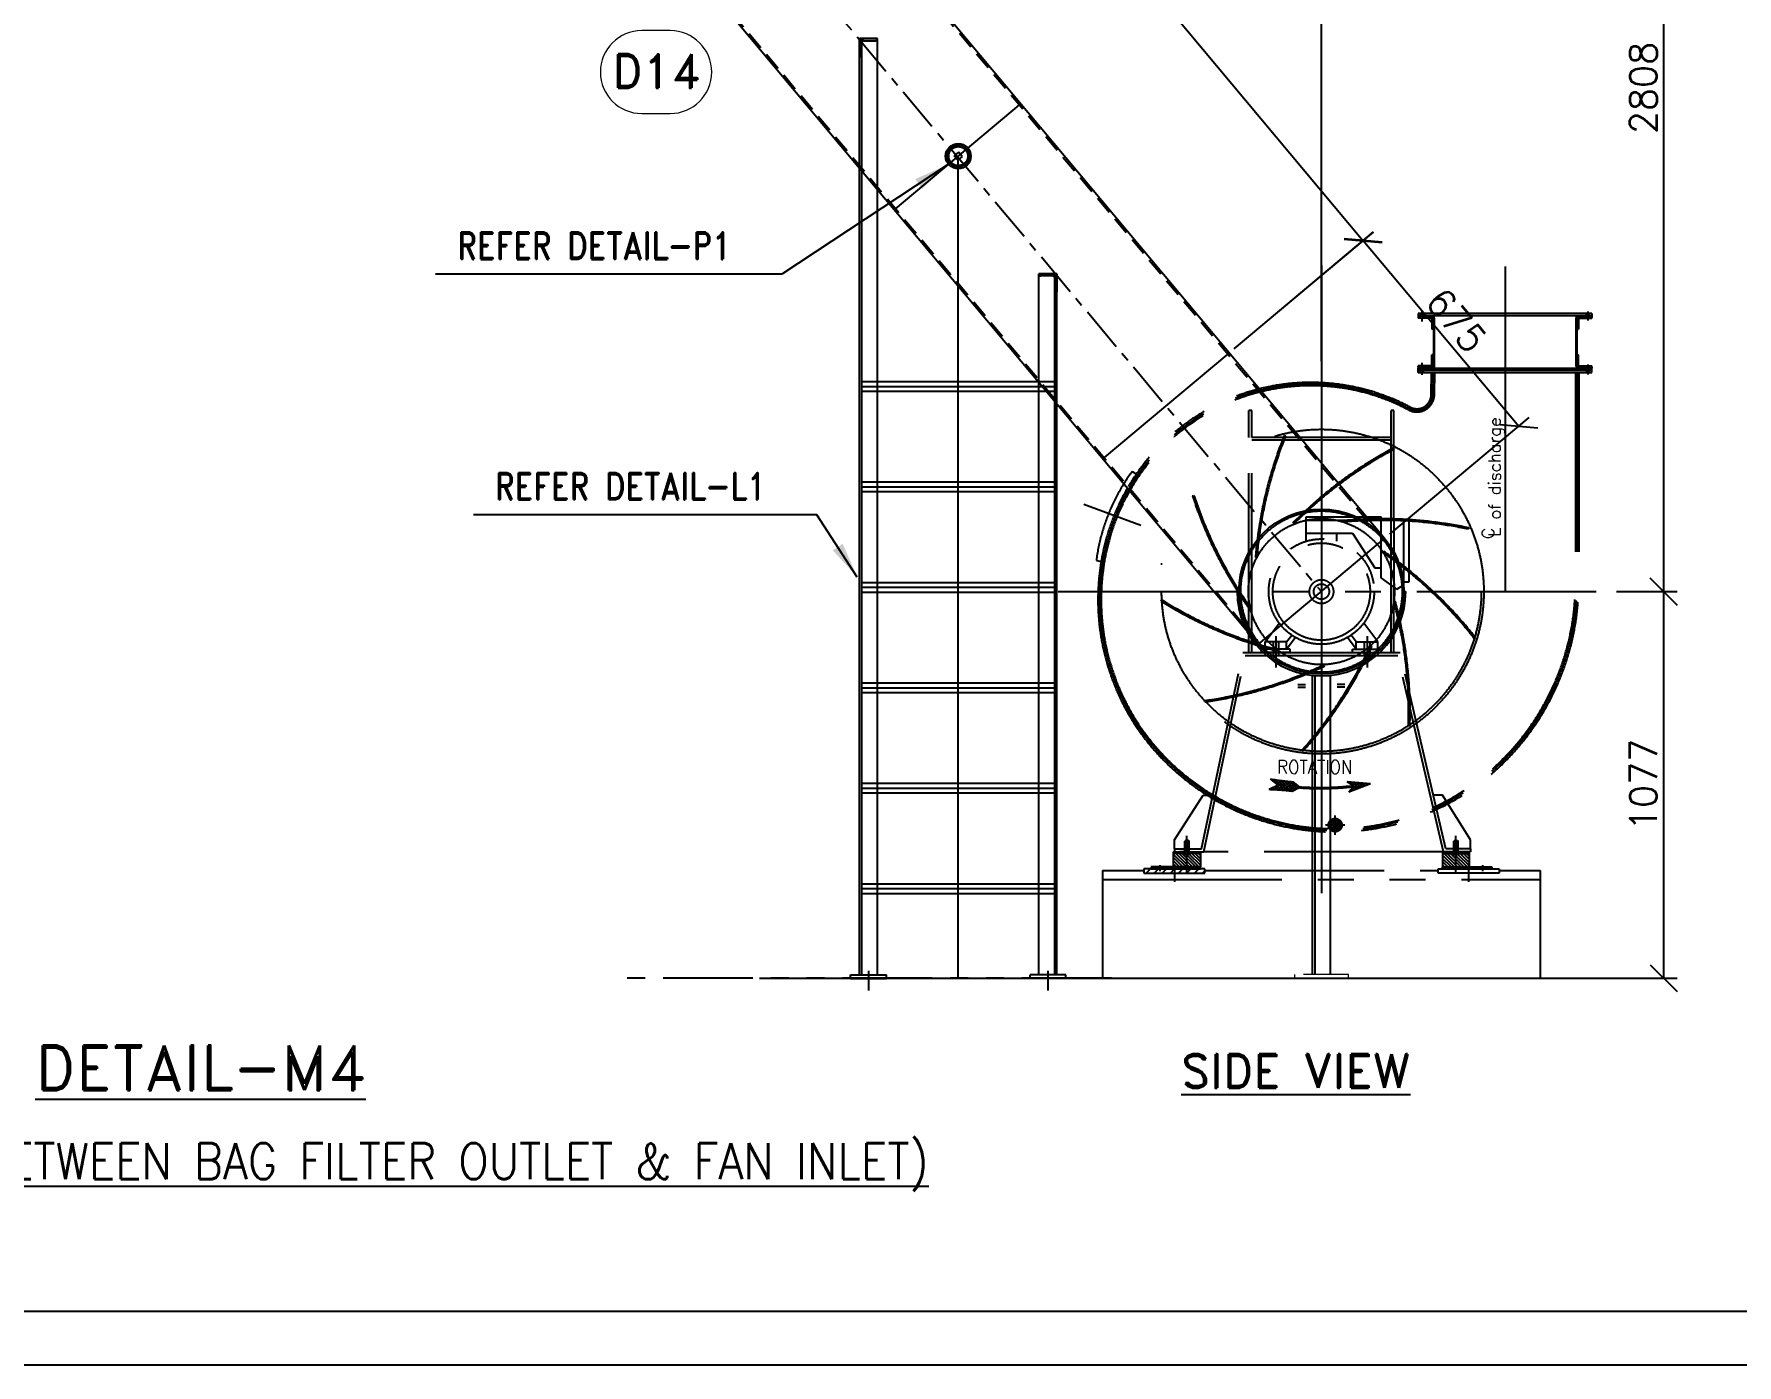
# Model space of a CAD drawing. Header units: inches. Extents: x 0 to 157513, y -28488 to 35640.
# Drawn here: x 65674 to 75167, y 0 to 7420 of the extents above; entities that cross this region are included whole.
import ezdxf
from ezdxf.enums import TextEntityAlignment as Align

# ---------------------------------------------------------------- set-up
doc = ezdxf.new("R2010")
doc.units = ezdxf.units.IN
doc.header["$LTSCALE"] = 400
doc.header["$MEASUREMENT"] = 0
for name, pattern in [('0', [0]), ('CENTER', [2, 1.25, -0.25, 0.25, -0.25]), ('CONTINOUS', [0]), ('DASHDOT', [1, 0.5, -0.25, 0, -0.25]), ('DASHED2', [0.375, 0.25, -0.125]), ('DIVIDE', [1.25, 0.5, -0.25, 0, -0.25, 0, -0.25]), ('HIDDEN', [9.525, 6.35, -3.175]), ('HIDDEN2', [4.7625, 3.175, -1.5875]), ('PHANTOM', [2.5, 1.25, -0.25, 0.25, -0.25, 0.25, -0.25])]:
    doc.linetypes.add(name, pattern=pattern)
for name, color, linetype in [('BF', 8, 'PHANTOM'), ('cen', 1, 'CENTER'), ('DAS', 6, 'DASHDOT'), ('DIM', 1, 'Continuous'), ('hid', 3, 'HIDDEN2')]:
    doc.layers.add(name, color=color, linetype=linetype)
doc.layers.add('bordertext', color=1, linetype='Continuous', lineweight=20)
doc.layers.add('R- PHANTOM', color=3, linetype='PHANTOM', lineweight=9)
doc.styles.add('RD', font='ROMAND.SHX')
doc.styles.add('ROMAND', font='romand.shx', dxfattribs={"width": 0.85})
doc.styles.add('ROMANS', font='romans')
doc.dimstyles.new('SAM2 60 SC', dxfattribs={"dimscale": 60, "dimtxt": 2.5, "dimasz": 2.5, "dimexe": 1.25, "dimexo": 0.625, "dimtad": 1, "dimtoh": 1, "dimdec": 0, "dimdsep": 46, "dimtxsty": 'ROMANS', "dimblk": 'OBLIQUE', "dimcen": 2.5, "dimclrd": 1, "dimclre": 1, "dimclrt": 256, "dimadec": 0, "dimazin": 2, "dimtfac": 1, "dimtdec": 0, "dimtofl": 0, "dimtmove": 0, "dimatfit": 3, "dimfxl": 1, "dimtolj": 1, "dimtzin": 0, "dimarcsym": 1})
doc.dimstyles.new('STANDARD$7', dxfattribs={"dimscale": 25, "dimtxt": 2.5, "dimasz": 2.5, "dimexe": 1.5, "dimexo": 1, "dimgap": 1, "dimtad": 1, "dimdec": 3, "dimzin": 12, "dimdsep": 46, "dimtxsty": 'ROMANS', "dimcen": 125, "dimclrd": 1, "dimclre": 1, "dimclrt": 7, "dimadec": 0, "dimazin": 3, "dimtp": 0.051, "dimtm": 0.032, "dimtfac": 0.6, "dimtdec": 3, "dimtmove": 0, "dimatfit": 3, "dimfxl": 1, "dimtvp": 1, "dimtolj": 1, "dimtzin": 0, "dimarcsym": 1})

# ---------------------------------------------------------------- blocks, each defined once
blk = doc.blocks.new('A$C415639EB')
at = {"color": 7}
for p, q in [((25, 43.8), (25, 2653.8)), ((25, 2653.8), (75, 2653.8)), ((31, 43.8), (31, 2653.8)), ((75, 43.8), (75, 2653.8)), ((525, 43.8), (525, 1997.8)), ((525, 1997.8), (575, 1997.8)), ((569, 43.8), (569, 1997.8)), ((575, 43.8), (575, 1997.8))]:
    blk.add_line(p, q, dxfattribs=at)
for p, q in [((25, 2653.8), (75, 2653.8)), ((575, 1997.8), (525, 1997.8)), ((0, 43.8), (100, 43.8)), ((0, 33.8), (0, 43.8)), ((0, 33.8), (100, 33.8)), ((100, 33.8), (100, 43.8)), ((600, 43.8), (500, 43.8)), ((500, 33.8), (500, 43.8)), ((600, 33.8), (500, 33.8)), ((600, 33.8), (600, 43.8))]:
    blk.add_line(p, q)
at = {"color": 1, "linetype": 'CENTER', "ltscale": 5}
for p, q in [((300, 33.8), (300, 2327.6)), ((31, 1684.1), (569, 1684.1)), ((31, 1404.1), (569, 1404.1)), ((31, 1124.1), (569, 1124.1)), ((31, 844.1), (569, 844.1)), ((31, 564.1), (569, 564.1)), ((31, 284.1), (569, 284.1))]:
    blk.add_line(p, q, dxfattribs=at)
at = {"color": 7, "linetype": '0'}
for p, q in [((31, 1697.6), (569, 1697.6)), ((31, 1670.7), (569, 1670.7)), ((31, 1417.6), (569, 1417.6)), ((31, 1390.7), (569, 1390.7)), ((31, 1137.6), (569, 1137.6)), ((31, 1110.7), (569, 1110.7)), ((31, 857.6), (569, 857.6)), ((31, 830.7), (569, 830.7)), ((31, 577.6), (569, 577.6)), ((31, 550.7), (569, 550.7)), ((31, 297.6), (569, 297.6)), ((31, 270.7), (569, 270.7))]:
    blk.add_line(p, q, dxfattribs=at)
at = {"layer": 'cen'}
for p, q in [((50, 55.1), (50, 0)), ((550, 55.1), (550, 0))]:
    blk.add_line(p, q, dxfattribs=at)
at = {"layer": 'hid', "ltscale": 0.25}
for points in [[(31, 2608.8), (31, 2641.8, -0.414214), (37, 2647.8), (70, 2647.8, 0.414214), (75, 2652.8), (75, 2653.8), (25, 2653.8), (25, 2603.8), (26, 2603.8, 0.414214)], [(569, 1952.8), (569, 1985.8, 0.414214), (563, 1991.8), (530, 1991.8, -0.414214), (525, 1996.8), (525, 1997.8), (575, 1997.8), (575, 1947.8), (574, 1947.8, -0.414214)]]:
    blk.add_lwpolyline(points, format="xyb", close=True, dxfattribs=at)
blk = doc.blocks.new('_OBLIQUE')
at = {"color": 0, "linetype": 'ByBlock'}
blk.add_line((-0.5, -0.5), (0.5, 0.5), dxfattribs=at)
blk = doc.blocks.new('*D227')
at = {"color": 1, "lineweight": -2}
for p, q in [((68848, 9871.1), (69623.9, 10520.3)), ((69566.4, 10472.2), (73084.2, 6267.7)), ((72365.9, 5666.7), (73141.7, 6315.8))]:
    blk.add_line(p, q, dxfattribs=at)
at = {"layer": 'Defpoints', "color": 0}
for p in [(68819.3, 9847.1, 2.6), (73084.2, 6267.7), (72337.1, 5642.6, 2.6)]:
    blk.add_point(p, dxfattribs=at)
at = {"color": 1, "lineweight": -2, "xscale": 150, "yscale": 150, "zscale": 150}
for p, rotation in [((69566.4, 10472.2), 129.9191406528957), ((73084.2, 6267.7), 309.9191406528957)]:
    blk.add_blockref('_OBLIQUE', p, dxfattribs=dict(at, rotation=rotation))
at = {"insert": (71411.6, 8442.1), "char_height": 150, "attachment_point": 5, "rotation": 309.91914, "style": 'ROMANS'}
blk.add_mtext('\\A1;2741', dxfattribs=at)
blk = doc.blocks.new('*D230')
at = {"color": 1, "lineweight": -2}
for p, q in [((68151.1, 14243), (68151.1, 14651.6)), ((72851.1, 5597.1), (72851.1, 14651.6)), ((72851.1, 14576.6), (68151.1, 14576.6))]:
    blk.add_line(p, q, dxfattribs=at)
at = {"layer": 'Defpoints', "color": 0}
for p in [(68151.1, 14576.6), (68151.1, 14205.5, -38.4), (72851.1, 5559.6, 2.6)]:
    blk.add_point(p, dxfattribs=at)
at = {"color": 1, "lineweight": -2, "xscale": 150, "yscale": 150, "zscale": 150, "rotation": 180}
blk.add_blockref('_OBLIQUE', (68151.1, 14576.6), dxfattribs=at)
at = {"color": 1, "lineweight": -2, "xscale": 150, "yscale": 150, "zscale": 150}
blk.add_blockref('_OBLIQUE', (72851.1, 14576.6), dxfattribs=at)
at = {"insert": (70501.1, 14689.1), "char_height": 150, "attachment_point": 5, "style": 'ROMANS'}
blk.add_mtext('\\A1;2350', dxfattribs=at)
blk = doc.blocks.new('*D232')
at = {"color": 1, "lineweight": -2}
for p, q in [((68188.6, 9927.8), (74833.4, 9927.8)), ((74758.4, 9927.8), (74758.4, 4311.6)), ((74496, 4311.6), (74833.4, 4311.6))]:
    blk.add_line(p, q, dxfattribs=at)
at = {"layer": 'Defpoints', "color": 0}
for p in [(68151.1, 9927.8, 2.6), (74458.5, 4311.6, 2.6), (74758.4, 4311.6)]:
    blk.add_point(p, dxfattribs=at)
at = {"color": 1, "lineweight": -2, "xscale": 150, "yscale": 150, "zscale": 150}
for p, rotation in [((74758.4, 9927.8), 90), ((74758.4, 4311.6), 270)]:
    blk.add_blockref('_OBLIQUE', p, dxfattribs=dict(at, rotation=rotation))
at = {"insert": (74645.9, 7119.7), "char_height": 150, "attachment_point": 5, "rotation": 90, "style": 'ROMANS'}
blk.add_mtext('\\A1;2808', dxfattribs=at)
blk = doc.blocks.new('*D233')
at = {"color": 1, "lineweight": -2}
for p, q in [((74496, 4311.6), (74833.4, 4311.6)), ((74758.4, 4311.6), (74758.4, 2156.6)), ((69718.5, 2156.6), (74833.4, 2156.6))]:
    blk.add_line(p, q, dxfattribs=at)
at = {"layer": 'Defpoints', "color": 0}
for p in [(74458.5, 4311.6, 2.6), (69681, 2156.6, 2.6), (74758.4, 2156.6)]:
    blk.add_point(p, dxfattribs=at)
at = {"color": 1, "lineweight": -2, "xscale": 150, "yscale": 150, "zscale": 150}
for p, rotation in [((74758.4, 4311.6), 90), ((74758.4, 2156.6), 270)]:
    blk.add_blockref('_OBLIQUE', p, dxfattribs=dict(at, rotation=rotation))
at = {"insert": (74645.9, 3234.1), "char_height": 150, "attachment_point": 5, "rotation": 90, "style": 'ROMANS'}
blk.add_mtext('\\A1;1077', dxfattribs=at)
blk = doc.blocks.new('A1 title blck promac')
at = {"color": 4, "linetype": '0'}
blk.add_lwpolyline([(2099534.2, -476612.3), (2149994.2, -476612.3), (2149994.2, -440972.4), (2099534.2, -440972.4)], close=True, dxfattribs=at)
blk.add_lwpolyline([(2100784.8, -476312.3), (2149694.2, -476312.3), (2149694.2, -441272.4), (2099834.2, -441272.4), (2099834.2, -470227.9)], dxfattribs=at)
blk = doc.blocks.new('A$C5B767C40')
for p, q in [((124, 419.2), (333, 419.2)), ((124, 351.5), (124, 419.2)), ((124, 410.6), (411.3, 410.6)), ((333, 249.5), (333, 419.2)), ((396.4, 230.3), (396.4, 410.6)), ((411.3, 238.2), (411.3, 410.6)), ((124, 374), (253.4, 374)), ((210, 351.5), (210, 374)), ((253.4, 374), (315.6, 277.5)), ((315.6, 277.5), (333, 277.5)), ((377.1, 218), (333, 249.5)), ((396.4, 238.2), (411.3, 238.2)), ((377.1, 218), (396.4, 230.3)), ((10, 71.1), (49.2, 123.4)), ((324, 71.1), (284.8, 123.4)), ((80, 51.1), (0, 51.1)), ((0, 41.1), (0, 51.1)), ((70, 71.1), (10, 71.1)), ((10, 51.1), (10, 71.1)), ((70, 71.1), (84.1, 89.9)), ((70, 51.1), (94.1, 83.6)), ((70, 51.1), (70, 71.1)), ((80, 41.1), (80, 51.1)), ((264, 51.1), (239.9, 83.6)), ((264, 71.1), (249.9, 89.9)), ((254, 41.1), (254, 51.1)), ((254, 51.1), (334, 51.1)), ((264, 71.1), (324, 71.1)), ((264, 51.1), (264, 71.1)), ((324, 51.1), (324, 71.1)), ((334, 41.1), (334, 51.1)), ((80, 41.1), (0, 41.1)), ((254, 41.1), (334, 41.1))]:
    blk.add_line(p, q)
for radius in [146.9, 135.5, 33.3, 21.4]:
    blk.add_circle((167, 211.1), radius)
at = {"layer": 'cen'}
for p, q in [((40, 87.4), (40, 0)), ((294, 87.4), (294, 0))]:
    blk.add_line(p, q, dxfattribs=at)
at = {"layer": 'DAS'}
for p, q in [((32.5, 71.1), (32.5, 33.1)), ((47.5, 71.1), (47.5, 33.1)), ((286.5, 71.1), (286.5, 33.1)), ((301.5, 71.1), (301.5, 33.1))]:
    blk.add_line(p, q, dxfattribs=at)
blk = doc.blocks.new('imp')
at = {"layer": 'DAS', "color": 8, "ltscale": 5}
for p, q in [((-2814.2, 5583.2), (-2810.4, 5581.8)), ((-2509.9, 5548), (-2508, 5544.5)), ((-3069.9, 5414.7), (-3066.1, 5415.9)), ((-2790.4, 5338.7), (-2787.6, 5335.9)), ((-2648.9, 5345.5), (-2648.5, 5341.5)), ((-2299.4, 5325.4), (-2300.3, 5321.5)), ((-2894.6, 5242.6), (-2890.6, 5242.3)), ((-2536.1, 5259.6), (-2538.4, 5256.3)), ((-3157.4, 5121.1), (-3155.3, 5124.5)), ((-2912.5, 5102), (-2909.3, 5104.3)), ((-2504.9, 5121.3), (-2508.8, 5120.3)), ((-2835.9, 4982.8), (-2834.9, 4986.7)), ((-2569.9, 4995.4), (-2573.5, 4997.1)), ((-2281.3, 5019.6), (-2284.5, 5017.2)), ((-2700.6, 4940.7), (-2702.3, 4944.3)), ((-3035.8, 4840), (-3036.4, 4843.9)), ((-2464, 4773.8), (-2468, 4773.9)), ((-2762, 4702.8), (-2764.9, 4705.5))]:
    blk.add_line(p, q, dxfattribs=at)
blk.add_circle((-2710.4, 5147.6), 452.5, dxfattribs=at)
at = {"layer": 'DAS', "color": 8, "linetype": 'DIVIDE', "ltscale": 7}
for radius in [445.5, 203.5]:
    blk.add_circle((-2710.4, 5147.6), radius, dxfattribs=at)
at = {"layer": 'DAS', "color": 8, "ltscale": 5}
for centre, radius, start, end in [((-1730.4, 5147.6), 1168, 158.1015, 175.3355), ((-1730.4, 5147.6), 1164, 158.1015, 175.3355), ((-1959.7, 4517.7), 1168, 118.1015, 135.3355), ((-1959.7, 4517.7), 1164, 118.1015, 135.3355), ((-1959.7, 5777.6), 1168, 198.1015, 215.3355), ((-1959.7, 5777.6), 1164, 198.1015, 215.3355), ((-2540.3, 4182.5), 1168, 78.1015, 95.3355), ((-2540.3, 4182.5), 1164, 78.1015, 95.3355), ((-3200.4, 4298.9), 1164, 38.1015, 55.3355), ((-3200.4, 4298.9), 1168, 38.1015, 55.3355), ((-2540.3, 6112.7), 1168, 238.1015, 255.3355), ((-2540.3, 6112.7), 1164, 238.1015, 255.3355), ((-3631.3, 4812.4), 1164, 358.1015, 15.3355), ((-3631.3, 4812.4), 1168, 358.1015, 15.3355), ((-3631.3, 5482.8), 1164, 318.1015, 335.3355), ((-3631.3, 5482.8), 1168, 318.1015, 335.3355), ((-3200.4, 5996.3), 1164, 278.1015, 295.3355), ((-3200.4, 5996.3), 1168, 278.1015, 295.3355)]:
    blk.add_arc(centre, radius, start, end, dxfattribs=at)
blk = doc.blocks.new('611fn3 upd')
at = {"layer": 'BF'}
h = blk.add_hatch(dxfattribs=at)
h.set_pattern_fill('ANSI31', color=256, angle=90)
h.set_pattern_definition([(135, (1851010.1842, -531138.057), (-2.245064, -2.245064), [])])
edge = h.paths.add_edge_path()
edge.add_arc((1854895.4, -532697.5), 6.52, -1.99, 90.1699, ccw=False)
edge.add_line((1854901.9, -532697.7), (1854901.9, -532780.9))
edge.add_line((1854901.9, -532780.9), (1854902.1, -532830.4))
edge.add_arc((1854895.3, -532830.4), 6.75, 268.8821, 359.9898, ccw=False)
edge.add_line((1854895.2, -532837.2), (1854872.3, -532837.2))
edge.add_line((1854872.3, -532837.2), (1854872.3, -532834.9))
edge.add_line((1854872.3, -532834.9), (1854895.2, -532834.9))
edge.add_arc((1854895.3, -532830.4), 4.49, 268.287, 360.0898)
edge.add_line((1854899.8, -532830.4), (1854900.1, -532780.9))
edge.add_line((1854900.1, -532780.9), (1854899.8, -532697.7))
edge.add_arc((1854895.3, -532697.7), 4.5, 0.0182, 91.6663)
edge.add_line((1854895.2, -532693.2), (1854857.6, -532693.2))
edge.add_line((1854857.6, -532693.2), (1854857.6, -532690.9))
edge.add_line((1854857.6, -532690.9), (1854895.4, -532690.9))
h.paths.add_polyline_path([(1854864.8, -532834.9), (1854864.8, -532837.2), (1854857.6, -532837.2), (1854857.6, -532834.9)])
h = blk.add_hatch(dxfattribs=at)
h.set_pattern_fill('ANSI31', color=256, angle=90)
h.set_pattern_definition([(135, (1850910.1842, -531138.057), (-2.245064, -2.245064), [])])
edge = h.paths.add_edge_path()
edge.add_arc((1855303.7, -532697.5), 6.52, 89.8301, 181.99)
edge.add_line((1855297.2, -532697.7), (1855297.2, -532780.9))
edge.add_line((1855297.2, -532780.9), (1855297.1, -532830.4))
edge.add_arc((1855303.8, -532830.4), 6.75, 180.0102, 271.1179)
edge.add_line((1855303.9, -532837.2), (1855326.8, -532837.2))
edge.add_line((1855326.8, -532837.2), (1855326.8, -532834.9))
edge.add_line((1855326.8, -532834.9), (1855303.9, -532834.9))
edge.add_arc((1855303.8, -532830.4), 4.49, 179.9102, 271.713, ccw=False)
edge.add_line((1855299.3, -532830.4), (1855299.1, -532780.9))
edge.add_line((1855299.1, -532780.9), (1855299.3, -532697.7))
edge.add_arc((1855303.8, -532697.7), 4.5, 88.3337, 179.9818, ccw=False)
edge.add_line((1855303.9, -532693.2), (1855341.6, -532693.2))
edge.add_line((1855341.6, -532693.2), (1855341.6, -532690.9))
edge.add_line((1855341.6, -532690.9), (1855303.7, -532690.9))
h.paths.add_polyline_path([(1855334.3, -532834.9), (1855334.3, -532837.2), (1855341.6, -532837.2), (1855341.6, -532834.9)])
h = blk.add_hatch(dxfattribs=at)
h.set_pattern_fill('ANSI37', color=256, scale=1.872, angle=-3.6955, style=0)
h.set_pattern_definition([(41.3045, (1853471.7876, -536666.967), (-3.923137, 4.464905), []), (131.3045, (1853471.7876, -536666.967), (-4.464905, -3.923137), [])])
edge = h.paths.add_edge_path()
edge.add_line((1854466.5, -533999.5), (1854445.4, -533982.3))
edge.add_ellipse((1854583.4, -533171.2), major_axis=(741.2, 357), ratio=1, start_angle=234.623, end_angle=239.0819)
edge.add_line((1854508.8, -533990.6), (1854526.5, -534004.3))
edge.add_ellipse((1854583.5, -533172.1), major_axis=(-362, 751.5), ratio=1, start_angle=150.3652, end_angle=160.6469)
edge.add_line((1854676, -534001.1), (1854659.6, -533990.4))
edge.add_line((1854659.6, -533990.4), (1854724.7, -533995.8))
edge.add_line((1854724.7, -533995.8), (1854663.7, -534019.1))
edge.add_line((1854663.7, -534019.1), (1854676.5, -534004.1))
edge.add_ellipse((1854583.5, -533172.1), major_axis=(-363.3, 754.2), ratio=1, start_angle=150.3389, end_angle=160.661, ccw=False)
edge.add_line((1854525.9, -534007.3), (1854506.1, -534017))
edge.add_ellipse((1854411.4, -534834.3), major_axis=(-357, 741.2), ratio=1, start_angle=-32.3286, end_angle=-27.8696)
edge.add_line((1854442.3, -534012.1), (1854466.5, -533999.5))
h = blk.add_hatch(dxfattribs=at)
h.set_pattern_fill('ANSI31', color=256)
h.set_pattern_definition([(45, (1854112.5602, -534241.235), (-2.245064, 2.245064), [])])
h.paths.add_polyline_path([(1854250.1, -534185.2), (1854218.6, -534185.2), (1854218.6, -534190.2), (1854250.1, -534190.2)])
h.paths.add_polyline_path([(1854206.6, -534185.2), (1854192.6, -534185.2), (1854175.1, -534185.2), (1854175.1, -534190.2), (1854206.6, -534190.2)])
h.paths.add_polyline_path([(1854212.6, -534227.7), (1854147.6, -534227.7), (1854147.6, -534232.7), (1854212.6, -534232.7)])
h.paths.add_polyline_path([(1854250.1, -534227.7), (1854212.6, -534227.7), (1854212.6, -534232.7), (1854250.1, -534232.7)])
h.paths.add_polyline_path([(1854127.6, -534227.7), (1854112.6, -534227.7), (1854112.6, -534232.7), (1854127.6, -534232.7)])
h = blk.add_hatch(dxfattribs=at)
h.set_pattern_fill('ANSI31', color=256, scale=2, angle=270)
h.set_pattern_definition([(315, (1854112.56, -534241.235), (4.49013, 4.49013), [])])
h.paths.add_polyline_path([(1854250.1, -534190.2), (1854220.6, -534190.2), (1854220.6, -534192.7), (1854212.6, -534192.7), (1854212.6, -534227.7), (1854250.1, -534227.7)])
h.paths.add_polyline_path([(1854212.6, -534192.7), (1854204.6, -534192.7), (1854204.6, -534190.2), (1854175.1, -534190.2), (1854175.1, -534227.7), (1854212.6, -534227.7)])
h = blk.add_hatch(dxfattribs=at)
h.set_pattern_fill('ANSI31', color=256)
h.set_pattern_definition([(45, (0, 0), (-2.2450640303, 2.2450640303), [])])
h.paths.add_polyline_path([(1854925.1, -534185.2), (1854956.6, -534185.2), (1854956.6, -534190.2), (1854925.1, -534190.2)])
h.paths.add_polyline_path([(1854968.6, -534185.2), (1854982.6, -534185.2), (1855000.1, -534185.2), (1855000.1, -534190.2), (1854968.6, -534190.2)])
h.paths.add_polyline_path([(1854962.6, -534227.7), (1855027.6, -534227.7), (1855027.6, -534232.7), (1854962.6, -534232.7)])
h.paths.add_polyline_path([(1854925.1, -534227.7), (1854962.6, -534227.7), (1854962.6, -534232.7), (1854925.1, -534232.7)])
h.paths.add_polyline_path([(1855047.6, -534227.7), (1855062.6, -534227.7), (1855062.6, -534232.7), (1855047.6, -534232.7)])
h = blk.add_hatch(dxfattribs=at)
h.set_pattern_fill('ANSI31', color=256, scale=2, angle=270)
h.set_pattern_definition([(315, (0, 0), (4.49012806, 4.49012806), [])])
h.paths.add_polyline_path([(1854925.1, -534190.2), (1854954.6, -534190.2), (1854954.6, -534192.7), (1854962.6, -534192.7), (1854962.6, -534227.7), (1854925.1, -534227.7)])
h.paths.add_polyline_path([(1854962.6, -534192.7), (1854970.6, -534192.7), (1854970.6, -534190.2), (1855000.1, -534190.2), (1855000.1, -534227.7), (1854962.6, -534227.7)])
h = blk.add_hatch(dxfattribs=at)
h.set_pattern_fill('ANSI31', color=256, scale=5)
h.set_pattern_definition([(45, (1853000.664, -538657.81), (-11.22532, 11.22532), [])])
h.paths.add_polyline_path([(1854262.6, -534244.7), (1854262.6, -534232.7), (1854092.6, -534232.7), (1854092.6, -534244.7)])
at = {"layer": 'BF', "ltscale": 3.5}
for p, q in [((1854587.6, -532550.8), (1854587.6, -534339)), ((1855099.6, -532553.9), (1855099.6, -533460.2)), ((1854083.8, -533275.6), (1853925.5, -533217.7))]:
    blk.add_line(p, q, dxfattribs=at)
at = {"layer": 'BF'}
for p, q in [((1854857.6, -532684.9), (1854857.6, -532697.7)), ((1855341.6, -532684.9), (1854857.6, -532684.9)), ((1855341.6, -532690.9), (1854857.6, -532690.9)), ((1854895.3, -532693.2), (1854857.6, -532693.2)), ((1854895.3, -532697.7), (1854857.6, -532697.7)), ((1854895.3, -532697.7), (1854895.3, -532693.2)), ((1854895.3, -532697.7), (1854895.3, -532728.4)), ((1855303.8, -532693.2), (1855341.6, -532693.2)), ((1855303.8, -532697.7), (1855303.8, -532693.2)), ((1855303.8, -532697.7), (1855341.6, -532697.7)), ((1855303.8, -532697.7), (1855303.8, -532728.4)), ((1855341.6, -532684.9), (1855341.6, -532697.7)), ((1855341.6, -532693.2), (1855341.6, -532690.9)), ((1854899.8, -532728.4), (1854895.3, -532728.4)), ((1855299.3, -532728.4), (1855303.8, -532728.4)), ((1854899.8, -532799.7), (1854895.3, -532799.7)), ((1854895.3, -532830.4), (1854895.3, -532799.7)), ((1855299.3, -532799.7), (1855303.8, -532799.7)), ((1855303.8, -532830.4), (1855303.8, -532799.7)), ((1854857.6, -532834.9), (1854857.6, -532830.4)), ((1854895.3, -532830.4), (1854857.6, -532830.4)), ((1854895.3, -532834.9), (1854857.6, -532834.9)), ((1854857.6, -532834.9), (1854857.6, -532837.2)), ((1854857.6, -532836.9), (1854857.6, -532849.2)), ((1854857.6, -532849.2), (1854857.6, -532837.2)), ((1854857.6, -532837.2), (1855341.6, -532837.2)), ((1854857.6, -532843.2), (1855341.6, -532843.2)), ((1854857.6, -532849.2), (1855341.6, -532849.2)), ((1854895.3, -532830.4), (1854895.3, -532834.9)), ((1855303.8, -532830.4), (1855341.6, -532830.4)), ((1855303.8, -532830.4), (1855303.8, -532834.9)), ((1855303.8, -532834.9), (1855341.6, -532834.9)), ((1855341.6, -532834.9), (1855341.6, -532830.4)), ((1855341.6, -532834.9), (1855341.6, -532837.2)), ((1855341.6, -532849.2), (1855341.6, -532836.9)), ((1855341.6, -532849.2), (1855341.6, -532837.2)), ((1854385.6, -533630.2), (1854385.6, -532955.2)), ((1854393.6, -532955.2), (1854385.6, -532955.2)), ((1854393.6, -533630.2), (1854393.6, -532955.2)), ((1854781.5, -533260.7), (1854781.5, -532955.2)), ((1854789.5, -532955.2), (1854781.5, -532955.2)), ((1854789.5, -533260.7), (1854789.5, -532955.2)), ((1854781.5, -533030.2), (1854393.6, -533030.2)), ((1854781.5, -533038.2), (1854393.6, -533038.2)), ((1854060, -533125.1), (1854071.6, -533132.3)), ((1854781.5, -533441.7), (1854781.5, -533260.7)), ((1854789.5, -533260.7), (1854789.5, -533447.4)), ((1853960.1, -533373.3), (1853973.5, -533376.3)), ((1853853.5, -533460.2), (1855391.3, -533460.2)), ((1854781.5, -533630.2), (1854781.5, -533441.7)), ((1854789.5, -533630.2), (1854789.5, -533447.4)), ((1854252.9, -534177.2), (1854368.4, -533630.2)), ((1854259.6, -534185.2), (1854375.1, -533638.2)), ((1854368.4, -533630.2), (1854806.7, -533630.2)), ((1854375.1, -533638.2), (1854800.1, -533638.2)), ((1854927.6, -534185.2), (1854800.1, -533638.2)), ((1854934.2, -534177.2), (1854806.7, -533630.2)), ((1854522.2, -533719.5), (1854543.5, -533719.5)), ((1854652.9, -533719.5), (1854631.7, -533719.5)), ((1854522.2, -533726.8), (1854543.5, -533726.8)), ((1854652.9, -533726.8), (1854631.7, -533726.8)), ((1854466.5, -533999.5), (1854442.3, -534012.1)), ((1854466.5, -533999.5), (1854445.4, -533982.3)), ((1854526.5, -534004.3), (1854508.8, -533990.6)), ((1854676, -534001.1), (1854659.6, -533990.4)), ((1854724.7, -533995.8), (1854659.6, -533990.4)), ((1854724.7, -533995.8), (1854663.7, -534019.1)), ((1854676.5, -534004.1), (1854663.7, -534019.1)), ((1854177.6, -534152.2), (1854258.1, -534027.2)), ((1854258.1, -534027.2), (1854283.6, -534027.2)), ((1854525.9, -534007.3), (1854506.1, -534017)), ((1854925.2, -534027.2), (1854899.6, -534027.2)), ((1855002.6, -534152.2), (1854925.2, -534027.2)), ((1854625.9, -534138), (1854625.9, -534084.1)), ((1854212.6, -534243.3), (1854212.6, -534140.7)), ((1854652.9, -534111), (1854598.9, -534111)), ((1854635.5, -534101.4), (1854616.3, -534101.4)), ((1854635.5, -534101.4), (1854616.3, -534120.7)), ((1854635.5, -534120.7), (1854616.3, -534101.4)), ((1854616.3, -534120.7), (1854616.3, -534101.4)), ((1854616.3, -534120.7), (1854616.3, -534101.4)), ((1854635.5, -534120.7), (1854616.3, -534120.7)), ((1854635.5, -534120.7), (1854635.5, -534101.4)), ((1854962.6, -534243.3), (1854962.6, -534140.7)), ((1854206.6, -534190.2), (1854175.1, -534190.2)), ((1854177.6, -534177.2), (1854177.6, -534152.2)), ((1854177.6, -534177.2), (1854252.9, -534177.2)), ((1854177.6, -534177.2), (1854177.6, -534185.2)), ((1854177.6, -534185.2), (1854259.6, -534185.2)), ((1854212.6, -534185.2), (1854192.6, -534185.2)), ((1854204.6, -534192.7), (1854204.6, -534190.2)), ((1854220.6, -534192.7), (1854204.6, -534192.7)), ((1854220.6, -534192.7), (1854204.6, -534192.7)), ((1854208.2, -534153.7), (1854206.5, -534155.5)), ((1854206.6, -534190.2), (1854206.5, -534155.5)), ((1854218.6, -534155.5), (1854206.5, -534155.5)), ((1854206.6, -534190.2), (1854206.6, -534185.2)), ((1854250.1, -534190.2), (1854206.6, -534190.2)), ((1854216.9, -534153.7), (1854208.2, -534153.7)), ((1854208.2, -534190.2), (1854208.2, -534155.5)), ((1854216.9, -534153.7), (1854218.6, -534155.6)), ((1854216.9, -534190.2), (1854216.9, -534155.5)), ((1854218.6, -534190.2), (1854218.6, -534155.5)), ((1854218.6, -534190.2), (1854218.6, -534185.2)), ((1854220.6, -534192.7), (1854220.6, -534190.2)), ((1854927.6, -534185.2), (1854259.6, -534185.2)), ((1854925.1, -534190.2), (1854968.5, -534190.2)), ((1855002.6, -534185.2), (1854927.6, -534185.2)), ((1855002.6, -534177.2), (1854934.2, -534177.2)), ((1854954.6, -534192.7), (1854954.6, -534190.2)), ((1854954.6, -534192.7), (1854970.6, -534192.7)), ((1854954.6, -534192.7), (1854970.6, -534192.7)), ((1854958.2, -534153.7), (1854956.5, -534155.6)), ((1854956.5, -534155.5), (1854968.6, -534155.5)), ((1854956.6, -534190.2), (1854956.6, -534155.5)), ((1854956.6, -534190.2), (1854956.6, -534185.2)), ((1854958.2, -534153.7), (1854966.9, -534153.7)), ((1854958.2, -534190.2), (1854958.2, -534155.5)), ((1854962.6, -534185.2), (1854982.6, -534185.2)), ((1854966.9, -534153.7), (1854968.6, -534155.5)), ((1854966.9, -534190.2), (1854966.9, -534155.5)), ((1854968.6, -534190.2), (1854968.6, -534155.5)), ((1854968.6, -534190.2), (1854968.6, -534185.2)), ((1854968.6, -534190.2), (1855000.1, -534190.2)), ((1854970.6, -534192.7), (1854970.6, -534190.2)), ((1855002.6, -534177.2), (1855002.6, -534152.2)), ((1855002.6, -534177.2), (1855002.6, -534185.2)), ((1853977.6, -534237.7), (1853977.6, -534537.7)), ((1853977.6, -534237.7), (1854092.6, -534237.7)), ((1854127.6, -534232.7), (1854127.6, -534227.7)), ((1854137.6, -534239), (1854137.6, -534222.4)), ((1854147.6, -534232.7), (1854147.6, -534227.7)), ((1854177.6, -534221), (1854177.6, -534268.9)), ((1854262.6, -534237.7), (1854912.6, -534237.7)), ((1854997.6, -534221), (1854997.6, -534268.9)), ((1855027.6, -534232.7), (1855027.6, -534227.7)), ((1855037.6, -534239), (1855037.6, -534222.4)), ((1855047.6, -534232.7), (1855047.6, -534227.7)), ((1855082.6, -534237.7), (1855197.6, -534237.7)), ((1855197.6, -534237.7), (1855197.6, -534537.7)), ((1853977.6, -534262.7), (1855197.6, -534262.7)), ((1853955.6, -534537.7), (1855255.5, -534537.7))]:
    blk.add_line(p, q, dxfattribs=at)
at = {"layer": 'BF', "ltscale": 1.5}
for p, q in [((1854864.8, -532697.7), (1854864.8, -532684.9)), ((1854872.3, -532697.7), (1854872.3, -532684.9)), ((1855326.8, -532697.7), (1855326.8, -532684.9)), ((1855334.3, -532697.7), (1855334.3, -532684.9)), ((1854864.8, -532849.2), (1854864.8, -532830.4)), ((1854872.3, -532849.2), (1854872.3, -532830.4)), ((1855326.8, -532849.2), (1855326.8, -532830.4)), ((1855334.3, -532849.2), (1855334.3, -532830.4))]:
    blk.add_line(p, q, dxfattribs=at)
at = {"layer": 'BF', "ltscale": 6}
for p, q in [((1854868.6, -532707.6), (1854868.6, -532677.2)), ((1855330.6, -532704.7), (1855330.6, -532679.3)), ((1854882.9, -532732.1), (1854883, -532732.1)), ((1854868.6, -532855.5), (1854868.6, -532822.7)), ((1855330.6, -532854.5), (1855330.6, -532826.6))]:
    blk.add_line(p, q, dxfattribs=at)
at = {"layer": 'BF'}
for points in [[(1854899.8, -532697.7), (1854899.8, -532780.9), (1854899.8, -532830.4)], [(1854902.1, -532697.7), (1854902.1, -532780.9), (1854902.1, -532837.2)], [(1855297.1, -532697.7), (1855297.1, -532780.9), (1855297.1, -532830.4)], [(1855299.3, -532697.7), (1855299.3, -532780.9), (1855299.3, -532830.4)], [(1854175.1, -534227.7), (1854175.1, -534185.2), (1854212.6, -534185.2), (1854250.1, -534185.2), (1854250.1, -534227.7)], [(1855000.1, -534227.7), (1855000.1, -534185.2), (1854962.6, -534185.2), (1854925.1, -534185.2), (1854925.1, -534227.7)]]:
    blk.add_lwpolyline(points, dxfattribs=at)
for points in [[(1855304.6, -532849.2), (1855304.6, -533437.6, -0.198912), (1855098.9, -533933.9, -0.414214), (1854151.4, -533933.9, -0.084034), (1854028.1, -533760.3, -0.084034)], [(1855299.6, -532849.2), (1855299.6, -533437.6, -0.198912), (1855095.4, -533930.4, -0.414214), (1854155, -533930.4, -0.084034), (1854032.6, -533758.2, -0.083123)], [(1855295.6, -532849.2), (1855295.6, -533437.6, -0.198912), (1855092.6, -533927.6, -0.414214), (1854157.8, -533927.6, -0.083639), (1854036.6, -533757.3, -0.082688)], [(1854046.4, -533172.4, -0.402649), (1854834.8, -532945.7, 0.560477), (1854893.7, -532910.7), (1854894.5, -532849.1)], [(1854050.7, -533174.9, -0.402649), (1854832.5, -532950.1, 0.560477), (1854898.7, -532910.8), (1854899.5, -532849.2)], [(1854054.9, -533175.7, -0.401943), (1854830.6, -532953.6, 0.560477), (1854902.7, -532910.8), (1854903.5, -532849.2)], [(1853960.1, -533373.3, -0.127784), (1854060, -533125.1, -0.096924)], [(1854028.1, -533760.3, -0.18983), (1853993.1, -533294.1, -0.056281), (1854046.4, -533172.4, -0.052658)], [(1854032.6, -533758.2, -0.18983), (1853997.9, -533295.5, -0.056281), (1854050.7, -533174.9, -0.052658)], [(1854036.6, -533757.3, -0.190237), (1854001.7, -533296.7, -0.05689), (1854054.9, -533175.7, -0.053239)]]:
    blk.add_lwpolyline(points, format="xyb", dxfattribs=at)
for points in [[(1854262.6, -534232.7), (1854092.6, -534232.7), (1854092.6, -534244.7), (1854262.6, -534244.7)], [(1854112.6, -534232.7), (1854250.1, -534232.7), (1854250.1, -534227.7), (1854112.6, -534227.7)], [(1854912.6, -534232.7), (1855082.6, -534232.7), (1855082.6, -534244.7), (1854912.6, -534244.7)], [(1855062.6, -534232.7), (1854925.1, -534232.7), (1854925.1, -534227.7), (1855062.6, -534227.7)]]:
    blk.add_lwpolyline(points, close=True, dxfattribs=at)
for radius in [18.7, 14.2]:
    blk.add_circle((1854625.9, -534111), radius, dxfattribs=at)
for centre, radius, start, end in [((1854895.3, -532697.7), 6.75, 0, 90), ((1854895.3, -532697.7), 4.5, 0, 90), ((1855303.8, -532697.7), 6.75, 90, 180), ((1855303.8, -532697.7), 4.5, 90, 180), ((1854895.3, -532830.4), 4.5, 270, 0), ((1855303.8, -532830.4), 6.75, 180, 270), ((1855303.8, -532830.4), 4.5, 180, 270), ((1854583.4, -533171.2), 822.7, 260.3421, 264.801), ((1854583.5, -533172.1), 837.1, 266.058, 276.3801), ((1854583.5, -533172.1), 834.1, 266.0843, 276.366), ((1854411.4, -534834.3), 822.7, 83.3906, 87.8495)]:
    blk.add_arc(centre, radius, start, end, dxfattribs=at)
for name, p in [('imp', (1857298, -538607.8)), ('A$C5B767C40', (1854420.6, -533671.3))]:
    blk.add_blockref(name, p, dxfattribs=at)
at = {"layer": 'BF', "style": 'ROMAND', "width": 0.9}
blk.add_text('ROTATION', height=37.44, rotation=359.9337, dxfattribs=at).set_placement((1854464.3, -533967.6))
at = {"layer": 'BF', "width": 634.463, "attachment_point": 3, "rotation": 90, "style": 'ROMANS'}
for s, insert, char_height in [('L of discharge', (1855053.3, -532974.6, 37.5), 33.696), ('C', (1855034.9, -533282.9, 37.5), 33.7)]:
    blk.add_mtext(s, dxfattribs=dict(at, insert=insert, char_height=char_height))
blk = doc.blocks.new('*D330')
at = {"color": 1, "lineweight": -2}
for p, q in [((72364.4, 5665.5), (73140.8, 6317)), ((73083.3, 6268.8), (73951.1, 5234.6)), ((73232.2, 4631.3), (74008.6, 5282.8))]:
    blk.add_line(p, q, dxfattribs=at)
at = {"layer": 'Defpoints', "color": 0}
for p in [(72335.7, 5641.4, 2.6), (73951.1, 5234.6), (73203.4, 4607.2, 2.6)]:
    blk.add_point(p, dxfattribs=at)
at = {"color": 1, "lineweight": -2, "xscale": 150, "yscale": 150, "zscale": 150}
for p, rotation in [((73083.3, 6268.8), 129.9999999999987), ((73951.1, 5234.6), 309.9999999999987)]:
    blk.add_blockref('_OBLIQUE', p, dxfattribs=dict(at, rotation=rotation))
at = {"insert": (73603.4, 5824), "char_height": 150, "attachment_point": 5, "rotation": 310, "style": 'ROMANS'}
blk.add_mtext('\\A1;675', dxfattribs=at)

msp = doc.modelspace()

# ---------------------------------------------------------------- linework, layer by layer
at = {"ltscale": 10}
for p, q in [((73203.4, 4607.2, 2.6), (68819.3, 9847.1, 2.6)), ((72498.7, 4015.9, 2.6), (68114.5, 9255.7, 2.6)), ((71630.9, 5050, 2.6), (72335.7, 5641.4, 2.6)), ((72391.1, 4311.6, 2.6), (72381.1, 4311.6, 2.6)), ((73311.1, 4311.6, 2.6), (73321.1, 4311.6, 2.6)), ((72801.1, 2176.6, -15.3), (72801, 3844.2, -49.6)), ((72901.1, 2176.6, -15.3), (72901, 3844.2, -48.3))]:
    msp.add_line(p, q, dxfattribs=at)
at = {"color": 1, "linetype": 'CENTER', "ltscale": 3}
msp.add_line((70473.9, 6443.9, 2.6), (71178.7, 7035.3, 2.6), dxfattribs=at)
for p, q in [((70828.2, 6762.1, 2.6), (70803.7, 6741.6, 2.6)), ((70824.3, 6717.1, 2.6), (70803.7, 6741.6, 2.6)), ((70848.8, 6737.6, 2.6), (70828.2, 6762.1, 2.6)), ((70848.8, 6737.6, 2.6), (70824.3, 6717.1, 2.6))]:
    msp.add_line(p, q)
at = {"color": 3, "linetype": 'HIDDEN', "ltscale": 300}
msp.add_line((72815.7, 2176.6, -15.3), (72815.6, 3842.9, -49.6), dxfattribs=at)
at = {"linetype": 'CONTINOUS'}
msp.add_circle((70826.3, 6739.6, 2.6), 70.3, dxfattribs=at)
at = {"color": 3, "linetype": 'HIDDEN', "ltscale": 0.25}
for radius in [60.3, 53.1]:
    msp.add_circle((70826.3, 6739.6, 2.6), radius, dxfattribs=at)
at = {"ltscale": 10}
msp.add_circle((72851.1, 4311.6, 2.6), 460, dxfattribs=at)
at = {"color": 3, "linetype": 'HIDDEN', "ltscale": 300}
msp.add_circle((72851.1, 4311.6, 2.6), 450, dxfattribs=at)
at = {"ltscale": 10}
msp.add_arc((72851.1, 4311.6, 2.6), 470, 180, 0, dxfattribs=at)
at = {"layer": 'BF'}
for p, q in [((71681.1, 2156.6, 2.6), (68899.6, 2156.6, 2.6)), ((74021.1, 2156.6, 2.6), (74490.4, 2156.6, 2.6))]:
    msp.add_line(p, q, dxfattribs=at)
at = {"layer": 'cen', "ltscale": 15}
msp.add_line((72498.7, 4015.9, 2.6), (73203.4, 4607.2, 2.6), dxfattribs=at)
at = {"layer": 'R- PHANTOM', "color": 7, "ltscale": 0.5, "elevation": 2.6}
msp.add_lwpolyline([(72701.1, 2156.6), (73001.1, 2156.6), (73001.1, 2176.6), (72701.1, 2176.6)], close=True, dxfattribs=at)

# ---------------------------------------------------------------- block references
at = {"xscale": 2, "yscale": 2, "zscale": 2}
for name, p in [('A$C415639EB', (70226.3, 2087.7)), ('611fn3 upd', (-3636324.1, 1071231.9, 2.6))]:
    msp.add_blockref(name, p, dxfattribs=at)

# ---------------------------------------------------------------- texts
at = {"style": 'RD'}
for s, height, p in [('%%UDETAIL-M4', 250, (66602.3, 1531.1, 20.5)), ('%%USIDE VIEW', 187.5, (72708, 1544.5))]:
    msp.add_text(s, height=height, dxfattribs=at).set_placement(p, align=Align.CENTER)
at = {"style": 'ROMANS', "width": 0.9}
msp.add_text('%%U(DUCTING ARRANGEMENT BETWEEN BAG FILTER OUTLET & FAN INLET)', height=200, dxfattribs=at).set_placement((66477.2, 1036.2, 20.5), align=Align.CENTER)

# ---------------------------------------------------------------- dimensions: what is measured, and where the dimension line sits
dim = msp.add_aligned_dim(p1=(72335.7, 5641.4, 2.6), p2=(73203.4, 4607.2, 2.6), distance=976, dimstyle='SAM2 60 SC', override={"dimtoh": 0, "dimlfac": 0.5})
dim.commit()
dim.dimension.update_dxf_attribs({"geometry": '*D330', "text_midpoint": (73603.4, 5824)})
dim = msp.add_linear_dim(base=(74758.3534, 2156.55757), p1=(74458.46477, 4311.55756, 2.6167), p2=(69681.02569, 2156.55757, 2.6167), angle=90, dimstyle='SAM2 60 SC', override={"dimtoh": 0, "dimlfac": 0.5})
dim.commit()
dim.dimension.update_dxf_attribs({"geometry": '*D233', "text_midpoint": (74645.8534, 3234.05756)})

# ---------------------------------------------------------------- leaders
at = {"layer": 'DIM', "annotation_type": 0, "has_hookline": 1, "hookline_direction": 1}
for points, text_width in [([(70772.4, 6694.4, 141.2), (69843.3, 6081.9, 141.2), (69643.3, 6081.9, 141.2)], 1651.4), ([(70263.6, 4392.5, -41), (70037.2, 4740.5, -41), (69837.2, 4740.5, -41)], 1633.2)]:
    msp.add_leader(points, dimstyle='STANDARD$7', override={"dimscale": 80, "dimexe": 1, "dimdec": 2, "dimpost": '', "dimcen": 0.9, "dimadec": 1, "dimtp": 0, "dimtm": 0, "dimtfac": 1, "dimtdec": 0, "dimatfit": 0, "dimfxl": 1.5, "dimtvp": 0, "dimtfillclr": 256}, dxfattribs=dict(at, text_width=text_width))

# ---------------------------------------------------------------- next in the draw order: texts
at = {"color": 7, "insert": (69387.7, 7307.5), "char_height": 187.5, "attachment_point": 3, "style": 'RD', "bg_fill": 2}
msp.add_mtext('D14', dxfattribs=at)

# ---------------------------------------------------------------- next in the draw order: linework, layer by layer
at = {"layer": 'bordertext'}
msp.add_lwpolyline([(69220.7, 6977.2, 1), (69220.7, 7439.2), (69062, 7439.2, 1), (69062, 6977.2)], format="xyb", close=True, dxfattribs=at)

# ---------------------------------------------------------------- next in the draw order: dimensions: what is measured, and where the dimension line sits
dim = msp.add_linear_dim(base=(68151.1, 14576.6), p1=(72851.1, 5559.6, 2.6), p2=(68151.1, 14205.5, -38.4), dimstyle='SAM2 60 SC', override={"dimtoh": 0, "dimlfac": 0.5})
dim.commit()
dim.dimension.update_dxf_attribs({"geometry": '*D230', "text_midpoint": (70501.1, 14689.1)})
dim = msp.add_aligned_dim(p1=(68819.3, 9847.1, 2.6), p2=(72337.1, 5642.6, 2.6), distance=974.1, dimstyle='SAM2 60 SC', override={"dimtoh": 0, "dimlfac": 0.5})
dim.commit()
dim.dimension.update_dxf_attribs({"geometry": '*D227', "text_midpoint": (71411.6, 8442.1)})
dim = msp.add_linear_dim(base=(74758.4, 4311.6), p1=(68151.1, 9927.8, 2.6), p2=(74458.5, 4311.6, 2.6), angle=90, dimstyle='SAM2 60 SC', override={"dimtoh": 0, "dimlfac": 0.5})
dim.commit()
dim.dimension.update_dxf_attribs({"geometry": '*D232', "text_midpoint": (74645.9, 7119.7)})

# ---------------------------------------------------------------- next in the draw order: texts
at = {"insert": (69757.2, 4974.3, -41), "char_height": 150, "attachment_point": 3, "style": 'ROMAND', "bg_fill": 2}
msp.add_mtext('REFER DETAIL-L1', dxfattribs=at)

# ---------------------------------------------------------------- next in the draw order: linework, layer by layer
at = {"layer": 'cen', "ltscale": 0.5, "elevation": -38.4}
msp.add_lwpolyline([(68151.1, 12626.6), (68151.1, 10418.2, 0.175988), (68465.8, 9551.8), (72851.1, 4311.6)], format="xyb", dxfattribs=at)
at = {"layer": 'hid', "linetype": 'DASHED2', "elevation": -38.4}
for points in [[(67701.1, 12626.6), (67701.1, 10418.2, 0.175988), (68120.7, 9263), (72506, 4022.8)], [(68601.1, 12626.6), (68601.1, 10418.2, 0.175988), (68810.9, 9840.6), (73196.2, 4600.4)]]:
    msp.add_lwpolyline(points, format="xyb", dxfattribs=at)

# ---------------------------------------------------------------- next in the draw order: block references
msp.add_blockref('A1 title blck promac', (-2044400, 476612.3))

# ---------------------------------------------------------------- next in the draw order: texts
at = {"insert": (69563.3, 6315.7, 141.2), "char_height": 150, "attachment_point": 3, "style": 'ROMAND', "bg_fill": 2}
msp.add_mtext('REFER DETAIL-P1', dxfattribs=at)

doc.saveas('drawing.dxf')
